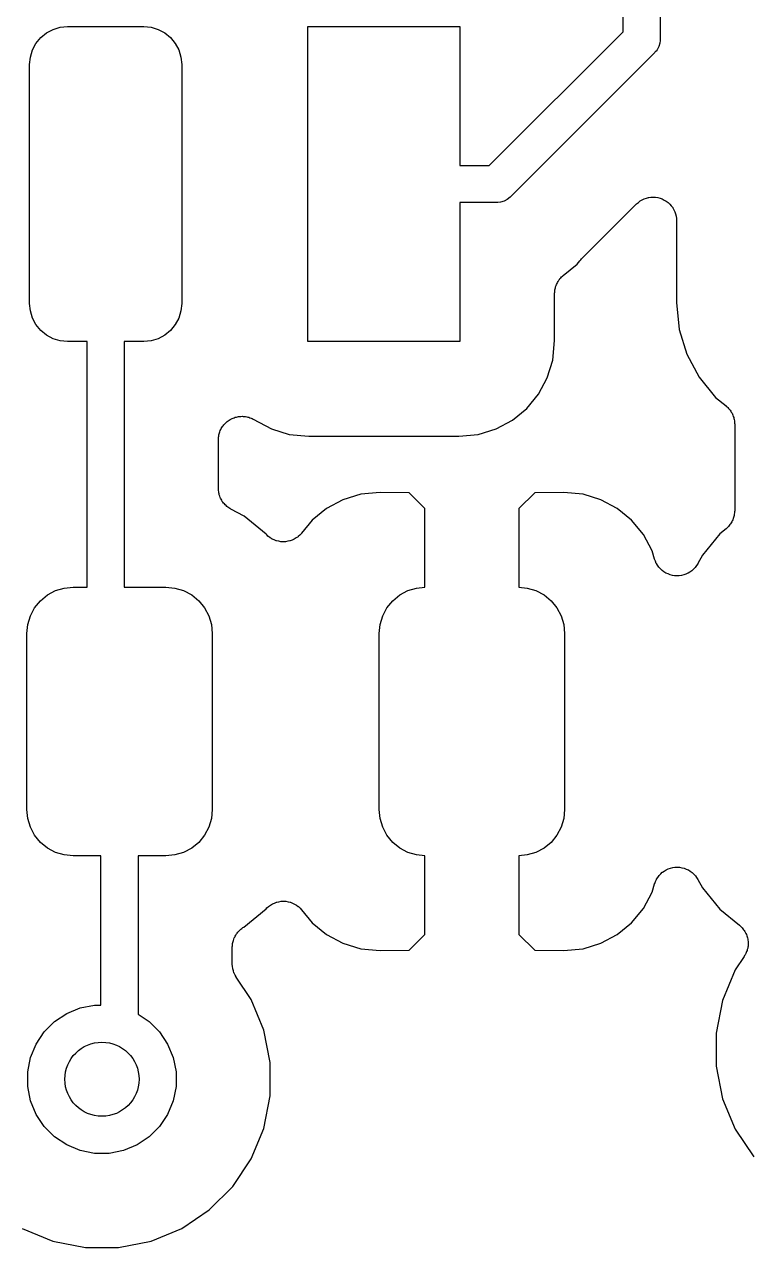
# Model space of a CAD drawing. Extents: x 2.15 to 10.02, y -5.18 to -1.32.
# Drawn here: x 2.5025 to 2.6566, y -2.1924 to -1.9326 of the extents above; entities that cross this region are included whole.
import ezdxf

# ---------------------------------------------------------------- set-up
doc = ezdxf.new("R2010")
doc.units = 0
doc.header["$MEASUREMENT"] = 0
doc.layers.add('BLACK', color=7, linetype='CONTINUOUS')

msp = doc.modelspace()

# ---------------------------------------------------------------- linework, layer by layer
at = {"layer": 'BLACK', "linetype": 'CONTINUOUS'}
for p, q in [((2.62953, -1.9342), (2.62953, -1.78563)), ((2.6374, -1.78706), (2.6374, -1.93563)), ((2.5049, -1.93666), (2.50591, -1.93543)), ((2.50591, -1.93543), (2.50713, -1.93443)), ((2.50713, -1.93443), (2.50853, -1.93369)), ((2.50853, -1.93369), (2.51004, -1.93323)), ((2.51004, -1.93323), (2.51161, -1.93307)), ((2.51161, -1.93307), (2.52776, -1.93307)), ((2.52776, -1.93307), (2.52933, -1.93323)), ((2.52933, -1.93323), (2.53084, -1.93369)), ((2.53084, -1.93369), (2.53224, -1.93443)), ((2.53224, -1.93443), (2.53346, -1.93543)), ((2.53346, -1.93543), (2.53447, -1.93666)), ((2.5626, -2), (2.5626, -1.93307)), ((2.5626, -1.93307), (2.59488, -1.93307)), ((2.59488, -1.93307), (2.59488, -1.9626)), ((2.60113, -1.9626), (2.62953, -1.9342)), ((2.5037, -1.93957), (2.50416, -1.93805)), ((2.50416, -1.93805), (2.5049, -1.93666)), ((2.53447, -1.93666), (2.53521, -1.93805)), ((2.53521, -1.93805), (2.53567, -1.93957)), ((2.63675, -1.93802), (2.63653, -1.9383)), ((2.63712, -1.93734), (2.63675, -1.93802)), ((2.63734, -1.9366), (2.63712, -1.93734)), ((2.6374, -1.93602), (2.63734, -1.9366)), ((2.6374, -1.93563), (2.63742, -1.93583)), ((2.63742, -1.93583), (2.6374, -1.93602)), ((2.6374, -1.93602), (2.6374, -1.93602)), ((2.50354, -1.94114), (2.5037, -1.93957)), ((2.53567, -1.93957), (2.53583, -1.94114)), ((2.63611, -1.93875), (2.60568, -1.96918)), ((2.63626, -1.93862), (2.63611, -1.93875)), ((2.63638, -1.93847), (2.63626, -1.93862)), ((2.63653, -1.9383), (2.63638, -1.93847)), ((2.63638, -1.93847), (2.63638, -1.93847)), ((2.50354, -1.99193), (2.50354, -1.94114)), ((2.53583, -1.94114), (2.53583, -1.99193)), ((2.59488, -1.9626), (2.60113, -1.9626)), ((2.60568, -1.96918), (2.60555, -1.96933)), ((2.60256, -1.97047), (2.59488, -1.97047)), ((2.59488, -1.97047), (2.59488, -2)), ((2.60276, -1.97049), (2.60256, -1.97047)), ((2.60295, -1.97047), (2.60276, -1.97049)), ((2.60353, -1.97042), (2.60295, -1.97047)), ((2.60295, -1.97047), (2.60295, -1.97047)), ((2.60427, -1.97019), (2.60353, -1.97042)), ((2.60495, -1.96982), (2.60427, -1.97019)), ((2.60555, -1.96933), (2.60495, -1.96982)), ((2.62069, -1.98246), (2.63237, -1.97078)), ((2.63237, -1.97078), (2.6324, -1.97074)), ((2.6324, -1.97074), (2.63242, -1.97073)), ((2.6324, -1.97074), (2.6324, -1.97074)), ((2.6324, -1.97074), (2.6324, -1.97074)), ((2.63242, -1.97073), (2.63279, -1.97043)), ((2.63279, -1.97043), (2.63316, -1.97013)), ((2.63316, -1.97013), (2.63317, -1.97012)), ((2.63317, -1.97012), (2.63318, -1.97012)), ((2.63318, -1.97012), (2.63361, -1.9699)), ((2.63361, -1.9699), (2.63403, -1.96968)), ((2.63403, -1.96968), (2.63404, -1.96967)), ((2.63404, -1.96967), (2.63405, -1.96967)), ((2.63405, -1.96967), (2.63451, -1.96953)), ((2.63451, -1.96953), (2.63497, -1.9694)), ((2.63497, -1.9694), (2.63497, -1.9694)), ((2.63497, -1.9694), (2.63498, -1.9694)), ((2.63498, -1.9694), (2.63546, -1.96936)), ((2.63546, -1.96936), (2.63594, -1.96931)), ((2.63594, -1.96931), (2.63595, -1.96931)), ((2.63595, -1.96931), (2.63596, -1.96931)), ((2.63596, -1.96931), (2.63644, -1.96936)), ((2.63644, -1.96936), (2.63691, -1.96941)), ((2.63691, -1.96941), (2.63692, -1.96942)), ((2.63692, -1.96942), (2.63693, -1.96942)), ((2.63693, -1.96942), (2.63739, -1.96956)), ((2.63739, -1.96956), (2.63784, -1.9697)), ((2.63784, -1.9697), (2.63785, -1.96971)), ((2.63785, -1.96971), (2.63786, -1.96971)), ((2.63786, -1.96971), (2.63828, -1.96994)), ((2.63828, -1.96994), (2.6387, -1.97017)), ((2.6387, -1.97017), (2.63871, -1.97017)), ((2.63871, -1.97017), (2.63871, -1.97018)), ((2.63871, -1.97018), (2.63908, -1.97048)), ((2.63908, -1.97048), (2.63945, -1.97079)), ((2.63945, -1.97079), (2.63946, -1.9708)), ((2.63946, -1.9708), (2.63946, -1.9708)), ((2.63946, -1.9708), (2.63977, -1.97118)), ((2.63977, -1.97118), (2.64007, -1.97154)), ((2.64007, -1.97154), (2.64007, -1.97155)), ((2.64007, -1.97155), (2.64008, -1.97156)), ((2.64008, -1.97156), (2.6403, -1.97199)), ((2.6403, -1.97199), (2.64053, -1.97241)), ((2.64053, -1.97241), (2.64053, -1.97241)), ((2.64053, -1.97241), (2.64053, -1.97242)), ((2.64053, -1.97242), (2.64067, -1.97289)), ((2.64067, -1.97289), (2.64081, -1.97334)), ((2.64081, -1.97334), (2.64081, -1.97335)), ((2.64081, -1.97335), (2.64081, -1.97336)), ((2.64081, -1.97336), (2.64086, -1.97384)), ((2.64086, -1.97384), (2.6409, -1.97431)), ((2.6409, -1.97431), (2.6409, -1.99168)), ((2.61683, -1.98595), (2.61976, -1.98354)), ((2.61976, -1.98354), (2.62036, -1.98282)), ((2.62036, -1.98282), (2.6204, -1.98277)), ((2.6204, -1.98277), (2.62055, -1.98262)), ((2.62055, -1.98262), (2.62069, -1.98246)), ((2.6156, -1.98745), (2.61575, -1.98723)), ((2.61575, -1.98723), (2.61588, -1.98699)), ((2.61588, -1.98699), (2.61602, -1.98682)), ((2.61602, -1.98682), (2.61614, -1.98664)), ((2.61614, -1.98664), (2.61633, -1.98645)), ((2.61633, -1.98645), (2.6165, -1.98624)), ((2.6165, -1.98624), (2.61668, -1.98611)), ((2.61668, -1.98611), (2.61683, -1.98595)), ((2.615, -1.98975), (2.61503, -1.98953)), ((2.615, -1.98982), (2.615, -1.98975)), ((2.615, -1.99975), (2.615, -1.98982)), ((2.61503, -1.98931), (2.61508, -1.98904)), ((2.61503, -1.98953), (2.61503, -1.98931)), ((2.61508, -1.98904), (2.61511, -1.98878)), ((2.61511, -1.98878), (2.61518, -1.98857)), ((2.61518, -1.98857), (2.61522, -1.98835)), ((2.61522, -1.98835), (2.61533, -1.9881)), ((2.61533, -1.9881), (2.61541, -1.98785)), ((2.61541, -1.98785), (2.61551, -1.98765)), ((2.61551, -1.98765), (2.6156, -1.98745)), ((2.5037, -1.9935), (2.50354, -1.99193)), ((2.53583, -1.99193), (2.53567, -1.9935)), ((2.6409, -1.99168), (2.64147, -1.99742)), ((2.50416, -1.99502), (2.5037, -1.9935)), ((2.5049, -1.99641), (2.50416, -1.99502)), ((2.53521, -1.99502), (2.53447, -1.99641)), ((2.53567, -1.9935), (2.53521, -1.99502)), ((2.50591, -1.99764), (2.5049, -1.99641)), ((2.50713, -1.99864), (2.50591, -1.99764)), ((2.53346, -1.99764), (2.53224, -1.99864)), ((2.53447, -1.99641), (2.53346, -1.99764)), ((2.64147, -1.99742), (2.64307, -2.00271)), ((2.50853, -1.99939), (2.50713, -1.99864)), ((2.51004, -1.99984), (2.50853, -1.99939)), ((2.51161, -2), (2.51004, -1.99984)), ((2.51575, -2), (2.51161, -2)), ((2.51575, -2.05217), (2.51575, -2)), ((2.52776, -2), (2.52362, -2)), ((2.52362, -2), (2.52362, -2.05217)), ((2.52933, -1.99984), (2.52776, -2)), ((2.53084, -1.99939), (2.52933, -1.99984)), ((2.53224, -1.99864), (2.53084, -1.99939)), ((2.59488, -2), (2.5626, -2)), ((2.61459, -2.00392), (2.615, -1.99975)), ((2.64307, -2.00271), (2.64567, -2.00758)), ((2.61345, -2.00769), (2.61459, -2.00392)), ((2.61159, -2.01117), (2.61345, -2.00769)), ((2.64567, -2.00758), (2.64918, -2.01185)), ((2.60909, -2.01421), (2.61159, -2.01117)), ((2.64918, -2.01185), (2.6514, -2.01367)), ((2.54744, -2.01603), (2.54769, -2.01596)), ((2.54769, -2.01596), (2.54792, -2.01594)), ((2.54792, -2.01594), (2.54815, -2.01589)), ((2.54815, -2.01589), (2.5484, -2.01589)), ((2.5484, -2.01589), (2.54866, -2.01587)), ((2.54866, -2.01587), (2.54889, -2.0159)), ((2.54889, -2.0159), (2.54912, -2.0159)), ((2.54912, -2.0159), (2.54937, -2.01595)), ((2.54937, -2.01595), (2.54963, -2.01597)), ((2.54963, -2.01597), (2.54985, -2.01604)), ((2.60605, -2.01671), (2.60909, -2.01421)), ((2.6514, -2.01367), (2.65145, -2.01372)), ((2.65145, -2.01372), (2.65161, -2.01387)), ((2.65161, -2.01387), (2.65178, -2.01401)), ((2.65178, -2.01401), (2.65195, -2.01422)), ((2.65195, -2.01422), (2.65213, -2.01442)), ((2.65213, -2.01442), (2.65225, -2.0146)), ((2.65225, -2.0146), (2.65239, -2.01477)), ((2.65239, -2.01477), (2.65252, -2.01501)), ((2.65252, -2.01501), (2.65267, -2.01523)), ((2.65267, -2.01523), (2.65275, -2.01544)), ((2.65275, -2.01544), (2.65285, -2.01563)), ((2.65285, -2.01563), (2.65293, -2.01589)), ((2.65293, -2.01589), (2.65303, -2.01614)), ((2.54414, -2.0187), (2.54423, -2.01848)), ((2.54423, -2.01848), (2.54437, -2.01827)), ((2.54437, -2.01827), (2.5445, -2.01805)), ((2.5445, -2.01805), (2.54465, -2.01787)), ((2.54465, -2.01787), (2.54478, -2.01767)), ((2.54478, -2.01767), (2.54496, -2.01749)), ((2.54496, -2.01749), (2.54512, -2.0173)), ((2.54512, -2.0173), (2.54531, -2.01715)), ((2.54531, -2.01715), (2.54547, -2.01699)), ((2.54547, -2.01699), (2.54569, -2.01685)), ((2.54569, -2.01685), (2.54588, -2.01669)), ((2.54588, -2.01669), (2.54609, -2.01658)), ((2.54609, -2.01658), (2.54629, -2.01645)), ((2.54629, -2.01645), (2.54652, -2.01635)), ((2.54652, -2.01635), (2.54675, -2.01624)), ((2.54675, -2.01624), (2.54697, -2.01617)), ((2.54697, -2.01617), (2.54719, -2.01608)), ((2.54719, -2.01608), (2.54744, -2.01603)), ((2.54985, -2.01604), (2.55008, -2.01609)), ((2.55008, -2.01609), (2.55032, -2.01619)), ((2.55032, -2.01619), (2.55056, -2.01626)), ((2.55056, -2.01626), (2.55077, -2.01637)), ((2.55077, -2.01637), (2.55098, -2.01646)), ((2.55098, -2.01646), (2.55102, -2.01649)), ((2.55102, -2.01649), (2.55491, -2.01857)), ((2.55491, -2.01857), (2.55868, -2.01971)), ((2.5988, -2.01971), (2.60257, -2.01857)), ((2.60257, -2.01857), (2.60605, -2.01671)), ((2.65303, -2.01614), (2.65307, -2.01636)), ((2.65307, -2.01636), (2.65313, -2.01657)), ((2.65313, -2.01657), (2.65316, -2.01683)), ((2.65316, -2.01683), (2.65321, -2.0171)), ((2.65321, -2.0171), (2.65321, -2.01732)), ((2.65321, -2.01732), (2.65323, -2.01754)), ((2.65323, -2.01754), (2.65323, -2.0359)), ((2.54362, -2.0208), (2.54365, -2.02057)), ((2.54362, -2.02087), (2.54362, -2.0208)), ((2.54362, -2.03118), (2.54362, -2.02087)), ((2.54365, -2.02033), (2.5437, -2.02008)), ((2.54365, -2.02057), (2.54365, -2.02033)), ((2.5437, -2.02008), (2.54373, -2.01983)), ((2.54373, -2.01983), (2.5438, -2.01961)), ((2.5438, -2.01961), (2.54385, -2.01938)), ((2.54385, -2.01938), (2.54395, -2.01914)), ((2.54395, -2.01914), (2.54403, -2.0189)), ((2.54403, -2.0189), (2.54414, -2.0187)), ((2.55868, -2.01971), (2.56284, -2.02012)), ((2.56284, -2.02012), (2.59464, -2.02012)), ((2.59464, -2.02012), (2.5988, -2.01971)), ((2.54364, -2.0314), (2.54362, -2.03118)), ((2.54364, -2.03162), (2.54364, -2.0314)), ((2.54369, -2.03189), (2.54364, -2.03162)), ((2.54372, -2.03215), (2.54369, -2.03189)), ((2.54378, -2.03237), (2.54372, -2.03215)), ((2.54382, -2.03258), (2.54378, -2.03237)), ((2.54392, -2.03283), (2.54382, -2.03258)), ((2.544, -2.03309), (2.54392, -2.03283)), ((2.5441, -2.03328), (2.544, -2.03309)), ((2.54419, -2.03349), (2.5441, -2.03328)), ((2.54433, -2.03371), (2.54419, -2.03349)), ((2.54446, -2.03395), (2.54433, -2.03371)), ((2.5446, -2.03412), (2.54446, -2.03395)), ((2.54472, -2.03431), (2.5446, -2.03412)), ((2.57007, -2.0336), (2.56659, -2.03546)), ((2.57383, -2.03245), (2.57007, -2.0336)), ((2.57797, -2.03205), (2.57383, -2.03245)), ((2.58409, -2.03214), (2.57797, -2.03205)), ((2.58744, -2.03549), (2.58409, -2.03214)), ((2.61079, -2.03214), (2.60744, -2.03549)), ((2.61692, -2.03205), (2.61079, -2.03214)), ((2.62105, -2.03245), (2.61692, -2.03205)), ((2.62482, -2.0336), (2.62105, -2.03245)), ((2.62829, -2.03546), (2.62482, -2.0336)), ((2.54491, -2.0345), (2.54472, -2.03431)), ((2.54507, -2.03471), (2.54491, -2.0345)), ((2.54524, -2.03485), (2.54507, -2.03471)), ((2.5454, -2.03501), (2.54524, -2.03485)), ((2.54562, -2.03516), (2.5454, -2.03501)), ((2.54583, -2.03533), (2.54562, -2.03516)), ((2.54602, -2.03543), (2.54583, -2.03533)), ((2.5462, -2.03556), (2.54602, -2.03543)), ((2.54627, -2.03559), (2.5462, -2.03556)), ((2.54911, -2.03711), (2.54627, -2.03559)), ((2.56659, -2.03546), (2.56355, -2.03795)), ((2.58744, -2.05218), (2.58744, -2.03549)), ((2.60744, -2.03549), (2.60744, -2.05218)), ((2.63134, -2.03795), (2.62829, -2.03546)), ((2.65315, -2.03667), (2.65312, -2.03694)), ((2.6532, -2.0364), (2.65315, -2.03667)), ((2.65323, -2.03597), (2.6532, -2.03619)), ((2.6532, -2.03619), (2.6532, -2.0364)), ((2.65323, -2.0359), (2.65323, -2.03597)), ((2.55377, -2.04094), (2.54911, -2.03711)), ((2.56355, -2.03795), (2.56128, -2.04072)), ((2.63384, -2.041), (2.63134, -2.03795)), ((2.6519, -2.03926), (2.65173, -2.03947)), ((2.65209, -2.03907), (2.6519, -2.03926)), ((2.65221, -2.03889), (2.65209, -2.03907)), ((2.65235, -2.03872), (2.65221, -2.03889)), ((2.65248, -2.03849), (2.65235, -2.03872)), ((2.65263, -2.03826), (2.65248, -2.03849)), ((2.65272, -2.03806), (2.65263, -2.03826)), ((2.65282, -2.03787), (2.65272, -2.03806)), ((2.65291, -2.03761), (2.65282, -2.03787)), ((2.65301, -2.03736), (2.65291, -2.03761)), ((2.65305, -2.03715), (2.65301, -2.03736)), ((2.65312, -2.03694), (2.65305, -2.03715)), ((2.55388, -2.04105), (2.55377, -2.04094)), ((2.55422, -2.04139), (2.55388, -2.04105)), ((2.55423, -2.04139), (2.55422, -2.04139)), ((2.55424, -2.04141), (2.55423, -2.04139)), ((2.55463, -2.04167), (2.55424, -2.04141)), ((2.55502, -2.04193), (2.55463, -2.04167)), ((2.55504, -2.04194), (2.55502, -2.04193)), ((2.55505, -2.04195), (2.55504, -2.04194)), ((2.55549, -2.04213), (2.55505, -2.04195)), ((2.55972, -2.04198), (2.55928, -2.04216)), ((2.55973, -2.04197), (2.55972, -2.04198)), ((2.55974, -2.04197), (2.55973, -2.04197)), ((2.56014, -2.04171), (2.55974, -2.04197)), ((2.56054, -2.04145), (2.56014, -2.04171)), ((2.56055, -2.04144), (2.56054, -2.04145)), ((2.56056, -2.04143), (2.56055, -2.04144)), ((2.5609, -2.0411), (2.56056, -2.04143)), ((2.56124, -2.04077), (2.5609, -2.0411)), ((2.56125, -2.04075), (2.56124, -2.04077)), ((2.56126, -2.04074), (2.56125, -2.04075)), ((2.56125, -2.04075), (2.56125, -2.04075)), ((2.56128, -2.04072), (2.56126, -2.04074)), ((2.63569, -2.04447), (2.63384, -2.041)), ((2.65009, -2.04084), (2.64637, -2.04537)), ((2.6514, -2.03976), (2.65009, -2.04084)), ((2.65156, -2.03961), (2.6514, -2.03976)), ((2.65173, -2.03947), (2.65156, -2.03961)), ((2.55592, -2.04231), (2.55549, -2.04213)), ((2.55594, -2.04232), (2.55592, -2.04231)), ((2.55595, -2.04232), (2.55594, -2.04232)), ((2.55642, -2.04242), (2.55595, -2.04232)), ((2.55688, -2.04251), (2.55642, -2.04242)), ((2.55689, -2.04251), (2.55688, -2.04251)), ((2.55691, -2.04252), (2.55689, -2.04251)), ((2.55738, -2.04252), (2.55691, -2.04252)), ((2.55785, -2.04252), (2.55738, -2.04252)), ((2.55787, -2.04252), (2.55785, -2.04252)), ((2.55788, -2.04252), (2.55787, -2.04252)), ((2.55835, -2.04243), (2.55788, -2.04252)), ((2.55881, -2.04234), (2.55835, -2.04243)), ((2.55883, -2.04234), (2.55881, -2.04234)), ((2.55884, -2.04234), (2.55883, -2.04234)), ((2.55928, -2.04216), (2.55884, -2.04234)), ((2.63623, -2.04624), (2.63569, -2.04447)), ((2.63641, -2.04668), (2.63623, -2.04624)), ((2.63659, -2.04712), (2.63641, -2.04668)), ((2.6366, -2.04713), (2.63659, -2.04712)), ((2.6366, -2.04714), (2.6366, -2.04713)), ((2.63686, -2.04753), (2.6366, -2.04714)), ((2.64542, -2.04714), (2.6454, -2.04719)), ((2.64637, -2.04537), (2.64542, -2.04714)), ((2.63713, -2.04794), (2.63686, -2.04753)), ((2.63714, -2.04794), (2.63713, -2.04794)), ((2.63714, -2.04795), (2.63714, -2.04794)), ((2.63748, -2.04829), (2.63714, -2.04795)), ((2.63782, -2.04863), (2.63748, -2.04829)), ((2.63782, -2.04864), (2.63782, -2.04863)), ((2.63783, -2.04864), (2.63782, -2.04864)), ((2.63822, -2.04891), (2.63783, -2.04864)), ((2.63862, -2.04918), (2.63822, -2.04891)), ((2.63863, -2.04918), (2.63862, -2.04918)), ((2.63864, -2.04919), (2.63863, -2.04918)), ((2.63908, -2.04937), (2.63864, -2.04919)), ((2.63952, -2.04956), (2.63908, -2.04937)), ((2.63953, -2.04956), (2.63952, -2.04956)), ((2.63954, -2.04956), (2.63953, -2.04956)), ((2.64002, -2.04966), (2.63954, -2.04956)), ((2.64048, -2.04976), (2.64002, -2.04966)), ((2.64049, -2.04976), (2.64048, -2.04976)), ((2.6405, -2.04976), (2.64049, -2.04976)), ((2.64098, -2.04976), (2.6405, -2.04976)), ((2.64145, -2.04977), (2.64098, -2.04976)), ((2.64146, -2.04976), (2.64145, -2.04977)), ((2.64147, -2.04976), (2.64146, -2.04976)), ((2.64194, -2.04967), (2.64147, -2.04976)), ((2.64241, -2.04958), (2.64194, -2.04967)), ((2.64242, -2.04958), (2.64241, -2.04958)), ((2.64243, -2.04958), (2.64242, -2.04958)), ((2.64287, -2.0494), (2.64243, -2.04958)), ((2.64332, -2.04922), (2.64287, -2.0494)), ((2.64333, -2.04922), (2.64332, -2.04922)), ((2.64373, -2.04895), (2.64333, -2.04921)), ((2.64333, -2.04921), (2.64333, -2.04922)), ((2.64414, -2.04869), (2.64373, -2.04895)), ((2.64415, -2.04868), (2.64414, -2.04868)), ((2.64414, -2.04868), (2.64414, -2.04869)), ((2.64449, -2.04834), (2.64415, -2.04868)), ((2.64484, -2.04801), (2.64449, -2.04834)), ((2.64485, -2.04799), (2.64484, -2.048)), ((2.64484, -2.048), (2.64484, -2.04801)), ((2.64511, -2.0476), (2.64485, -2.04799)), ((2.64539, -2.0472), (2.64511, -2.0476)), ((2.6454, -2.04719), (2.64539, -2.0472)), ((2.6454, -2.04719), (2.6454, -2.04719)), ((2.6454, -2.04719), (2.6454, -2.04719)), ((2.50903, -2.05291), (2.51088, -2.05235)), ((2.51088, -2.05235), (2.5128, -2.05217)), ((2.5128, -2.05217), (2.51575, -2.05217)), ((2.52362, -2.05217), (2.53248, -2.05217)), ((2.53248, -2.05217), (2.5344, -2.05235)), ((2.5344, -2.05235), (2.53625, -2.05291)), ((2.58383, -2.05291), (2.58568, -2.05235)), ((2.58568, -2.05235), (2.58744, -2.05218)), ((2.60744, -2.05218), (2.6092, -2.05235)), ((2.6092, -2.05235), (2.61105, -2.05291)), ((2.50584, -2.05505), (2.50733, -2.05382)), ((2.50733, -2.05382), (2.50903, -2.05291)), ((2.53625, -2.05291), (2.53795, -2.05382)), ((2.53795, -2.05382), (2.53944, -2.05505)), ((2.58064, -2.05505), (2.58213, -2.05382)), ((2.58213, -2.05382), (2.58383, -2.05291)), ((2.61105, -2.05291), (2.61275, -2.05382)), ((2.61275, -2.05382), (2.61424, -2.05505)), ((2.5037, -2.05824), (2.50461, -2.05654)), ((2.50461, -2.05654), (2.50584, -2.05505)), ((2.53944, -2.05505), (2.54066, -2.05654)), ((2.54066, -2.05654), (2.54157, -2.05824)), ((2.57851, -2.05824), (2.57941, -2.05654)), ((2.57941, -2.05654), (2.58064, -2.05505)), ((2.61424, -2.05505), (2.61547, -2.05654)), ((2.61547, -2.05654), (2.61638, -2.05824)), ((2.50295, -2.06201), (2.50314, -2.06009)), ((2.50314, -2.06009), (2.5037, -2.05824)), ((2.54157, -2.05824), (2.54213, -2.06009)), ((2.54213, -2.06009), (2.54232, -2.06201)), ((2.57776, -2.06201), (2.57795, -2.06009)), ((2.57795, -2.06009), (2.57851, -2.05824)), ((2.61638, -2.05824), (2.61694, -2.06009)), ((2.61694, -2.06009), (2.61713, -2.06201)), ((2.50295, -2.09941), (2.50295, -2.06201)), ((2.54232, -2.06201), (2.54232, -2.09941)), ((2.57776, -2.09941), (2.57776, -2.06201)), ((2.61713, -2.06201), (2.61713, -2.09941)), ((2.50314, -2.10133), (2.50295, -2.09941)), ((2.5037, -2.10318), (2.50314, -2.10133)), ((2.54213, -2.10133), (2.54157, -2.10318)), ((2.54232, -2.09941), (2.54213, -2.10133)), ((2.57795, -2.10133), (2.57776, -2.09941)), ((2.57851, -2.10318), (2.57795, -2.10133)), ((2.61694, -2.10133), (2.61638, -2.10318)), ((2.61713, -2.09941), (2.61694, -2.10133)), ((2.50461, -2.10488), (2.5037, -2.10318)), ((2.54157, -2.10318), (2.54066, -2.10488)), ((2.57941, -2.10488), (2.57851, -2.10318)), ((2.61638, -2.10318), (2.61547, -2.10488)), ((2.50584, -2.10637), (2.50461, -2.10488)), ((2.50733, -2.10759), (2.50584, -2.10637)), ((2.53944, -2.10637), (2.53795, -2.10759)), ((2.54066, -2.10488), (2.53944, -2.10637)), ((2.58064, -2.10637), (2.57941, -2.10488)), ((2.58213, -2.10759), (2.58064, -2.10637)), ((2.61424, -2.10637), (2.61275, -2.10759)), ((2.61547, -2.10488), (2.61424, -2.10637)), ((2.50903, -2.1085), (2.50733, -2.10759)), ((2.51088, -2.10906), (2.50903, -2.1085)), ((2.5128, -2.10925), (2.51088, -2.10906)), ((2.5187, -2.10925), (2.5128, -2.10925)), ((2.5187, -2.14094), (2.5187, -2.10925)), ((2.53248, -2.10925), (2.52657, -2.10925)), ((2.52657, -2.10925), (2.52657, -2.14288)), ((2.5344, -2.10906), (2.53248, -2.10925)), ((2.53625, -2.1085), (2.5344, -2.10906)), ((2.53795, -2.10759), (2.53625, -2.1085)), ((2.58383, -2.1085), (2.58213, -2.10759)), ((2.58568, -2.10906), (2.58383, -2.1085)), ((2.58744, -2.10924), (2.58568, -2.10906)), ((2.58744, -2.12593), (2.58744, -2.10924)), ((2.6092, -2.10906), (2.60744, -2.10924)), ((2.60744, -2.10924), (2.60744, -2.12593)), ((2.61105, -2.1085), (2.6092, -2.10906)), ((2.61275, -2.10759), (2.61105, -2.1085)), ((2.6387, -2.1122), (2.63914, -2.11202)), ((2.63914, -2.11202), (2.63959, -2.11184)), ((2.63959, -2.11184), (2.6396, -2.11184)), ((2.6396, -2.11184), (2.63961, -2.11183)), ((2.63961, -2.11183), (2.64007, -2.11175)), ((2.64007, -2.11175), (2.64055, -2.11165)), ((2.64055, -2.11165), (2.64056, -2.11165)), ((2.64056, -2.11165), (2.64057, -2.11165)), ((2.64057, -2.11165), (2.64104, -2.11166)), ((2.64104, -2.11166), (2.64152, -2.11166)), ((2.64152, -2.11166), (2.64153, -2.11166)), ((2.64153, -2.11166), (2.64154, -2.11166)), ((2.64154, -2.11166), (2.64201, -2.11176)), ((2.64201, -2.11176), (2.64248, -2.11185)), ((2.64248, -2.11185), (2.64249, -2.11186)), ((2.64249, -2.11186), (2.6425, -2.11186)), ((2.6425, -2.11186), (2.64294, -2.11204)), ((2.64294, -2.11204), (2.64338, -2.11223)), ((2.63625, -2.11511), (2.63644, -2.11467)), ((2.63644, -2.11467), (2.63663, -2.11423)), ((2.63663, -2.11422), (2.63691, -2.11382)), ((2.63663, -2.11423), (2.63663, -2.11422)), ((2.63663, -2.11423), (2.63663, -2.11423)), ((2.63691, -2.11382), (2.63717, -2.11343)), ((2.63717, -2.11343), (2.63718, -2.11342)), ((2.63718, -2.11342), (2.63719, -2.11341)), ((2.63719, -2.11341), (2.63753, -2.11308)), ((2.63753, -2.11308), (2.63787, -2.11274)), ((2.63787, -2.11274), (2.63788, -2.11274)), ((2.63788, -2.11273), (2.63828, -2.11247)), ((2.63788, -2.11274), (2.63788, -2.11273)), ((2.63828, -2.11247), (2.63869, -2.11221)), ((2.63869, -2.11221), (2.63869, -2.1122)), ((2.63869, -2.1122), (2.6387, -2.1122)), ((2.64338, -2.11223), (2.64339, -2.11223)), ((2.64339, -2.11223), (2.6434, -2.11224)), ((2.6434, -2.11224), (2.64379, -2.11251)), ((2.64379, -2.11251), (2.64419, -2.11277)), ((2.64419, -2.11277), (2.6442, -2.11278)), ((2.6442, -2.11278), (2.6442, -2.11278)), ((2.6442, -2.11278), (2.64454, -2.11313)), ((2.64454, -2.11313), (2.64488, -2.11346)), ((2.64488, -2.11346), (2.64488, -2.11347)), ((2.64488, -2.11347), (2.64489, -2.11348)), ((2.64489, -2.11348), (2.64515, -2.11387)), ((2.64515, -2.11387), (2.64542, -2.11428)), ((2.64542, -2.11428), (2.64637, -2.11604)), ((2.63384, -2.12042), (2.63569, -2.11694)), ((2.63569, -2.11694), (2.63623, -2.11518)), ((2.63623, -2.11518), (2.63624, -2.11513)), ((2.63624, -2.11513), (2.63625, -2.11511)), ((2.63624, -2.11513), (2.63624, -2.11513)), ((2.63624, -2.11513), (2.63624, -2.11513)), ((2.64637, -2.11604), (2.65009, -2.12058)), ((2.55429, -2.11997), (2.55469, -2.11971)), ((2.55469, -2.11971), (2.55509, -2.11945)), ((2.55509, -2.11945), (2.5551, -2.11944)), ((2.5551, -2.11944), (2.55511, -2.11944)), ((2.55511, -2.11944), (2.55555, -2.11926)), ((2.55555, -2.11926), (2.55599, -2.11908)), ((2.55599, -2.11908), (2.556, -2.11908)), ((2.556, -2.11908), (2.55602, -2.11907)), ((2.55602, -2.11907), (2.55648, -2.11899)), ((2.55648, -2.11899), (2.55695, -2.1189)), ((2.55695, -2.1189), (2.55696, -2.1189)), ((2.55696, -2.1189), (2.55698, -2.11889)), ((2.55698, -2.11889), (2.55745, -2.1189)), ((2.55745, -2.1189), (2.55792, -2.1189)), ((2.55792, -2.1189), (2.55794, -2.1189)), ((2.55794, -2.1189), (2.55795, -2.1189)), ((2.55795, -2.1189), (2.55841, -2.119)), ((2.55841, -2.119), (2.55888, -2.11909)), ((2.55888, -2.11909), (2.55889, -2.1191)), ((2.55889, -2.1191), (2.55891, -2.1191)), ((2.55891, -2.1191), (2.55934, -2.11929)), ((2.55934, -2.11929), (2.55978, -2.11947)), ((2.55978, -2.11947), (2.55979, -2.11948)), ((2.55979, -2.11948), (2.55981, -2.11948)), ((2.55981, -2.11948), (2.5602, -2.11975)), ((2.5602, -2.11975), (2.56059, -2.12001)), ((2.54903, -2.12437), (2.55375, -2.1205)), ((2.55375, -2.1205), (2.55394, -2.12031)), ((2.55394, -2.12031), (2.55427, -2.11999)), ((2.55427, -2.11999), (2.55428, -2.11998)), ((2.55428, -2.11998), (2.55429, -2.11997)), ((2.56059, -2.12001), (2.5606, -2.12002)), ((2.5606, -2.12002), (2.56061, -2.12003)), ((2.56061, -2.12003), (2.56095, -2.12037)), ((2.56095, -2.12037), (2.56128, -2.1207)), ((2.56128, -2.1207), (2.56355, -2.12346)), ((2.63134, -2.12346), (2.63384, -2.12042)), ((2.65009, -2.12058), (2.65426, -2.124)), ((2.5479, -2.12529), (2.54808, -2.12508)), ((2.54808, -2.12508), (2.54825, -2.12495)), ((2.54825, -2.12495), (2.54841, -2.12479)), ((2.54841, -2.12479), (2.54863, -2.12464)), ((2.54863, -2.12464), (2.54884, -2.12447)), ((2.54884, -2.12447), (2.54903, -2.12437)), ((2.56355, -2.12346), (2.56659, -2.12596)), ((2.62829, -2.12596), (2.63134, -2.12346)), ((2.65426, -2.124), (2.65431, -2.12404)), ((2.65431, -2.12404), (2.65447, -2.12421)), ((2.65447, -2.12421), (2.65464, -2.12435)), ((2.65464, -2.12435), (2.65481, -2.12456)), ((2.65481, -2.12456), (2.65499, -2.12474)), ((2.65499, -2.12474), (2.65511, -2.12493)), ((2.65511, -2.12493), (2.65526, -2.12511)), ((2.65526, -2.12511), (2.65538, -2.12534)), ((2.54665, -2.12788), (2.54668, -2.12762)), ((2.54668, -2.12762), (2.54675, -2.12741)), ((2.54675, -2.12741), (2.5468, -2.12719)), ((2.5468, -2.12719), (2.5469, -2.12694)), ((2.5469, -2.12694), (2.54698, -2.12669)), ((2.54698, -2.12669), (2.54709, -2.12649)), ((2.54709, -2.12649), (2.54717, -2.12629)), ((2.54717, -2.12629), (2.54732, -2.12607)), ((2.54732, -2.12607), (2.54745, -2.12583)), ((2.54745, -2.12583), (2.54759, -2.12566)), ((2.54759, -2.12566), (2.54772, -2.12548)), ((2.54772, -2.12548), (2.5479, -2.12529)), ((2.56659, -2.12596), (2.57007, -2.12782)), ((2.58409, -2.12928), (2.58744, -2.12593)), ((2.60744, -2.12593), (2.61079, -2.12928)), ((2.62482, -2.12782), (2.62829, -2.12596)), ((2.65538, -2.12534), (2.65552, -2.12556)), ((2.65552, -2.12556), (2.65561, -2.12577)), ((2.65561, -2.12577), (2.65571, -2.12597)), ((2.65571, -2.12597), (2.65579, -2.12622)), ((2.65579, -2.12622), (2.65589, -2.12647)), ((2.65589, -2.12647), (2.65593, -2.12669)), ((2.65593, -2.12669), (2.65599, -2.12691)), ((2.65599, -2.12691), (2.65602, -2.12717)), ((2.65602, -2.12717), (2.65607, -2.12743)), ((2.65607, -2.12743), (2.65606, -2.12765)), ((2.65606, -2.12765), (2.65609, -2.12788)), ((2.54657, -2.12866), (2.54658, -2.12859)), ((2.54657, -2.13225), (2.54657, -2.12866)), ((2.54658, -2.12859), (2.5466, -2.12837)), ((2.5466, -2.12814), (2.54665, -2.12788)), ((2.5466, -2.12837), (2.5466, -2.12814)), ((2.57007, -2.12782), (2.57383, -2.12896)), ((2.57383, -2.12896), (2.57797, -2.12937)), ((2.57797, -2.12937), (2.58409, -2.12928)), ((2.61079, -2.12928), (2.61692, -2.12937)), ((2.61692, -2.12937), (2.62105, -2.12896)), ((2.62105, -2.12896), (2.62482, -2.12782)), ((2.65548, -2.13026), (2.65535, -2.13044)), ((2.65558, -2.13001), (2.65548, -2.13026)), ((2.6557, -2.12978), (2.65558, -2.13001)), ((2.65577, -2.12957), (2.6557, -2.12978)), ((2.65586, -2.12936), (2.65577, -2.12957)), ((2.65591, -2.1291), (2.65586, -2.12936)), ((2.65599, -2.12885), (2.65591, -2.1291)), ((2.65601, -2.12862), (2.65599, -2.12885)), ((2.65606, -2.1284), (2.65601, -2.12862)), ((2.65609, -2.12788), (2.65606, -2.12814)), ((2.65606, -2.12814), (2.65606, -2.1284)), ((2.54662, -2.13271), (2.54657, -2.13225)), ((2.54666, -2.13317), (2.54662, -2.13271)), ((2.65524, -2.13064), (2.65336, -2.13346)), ((2.65535, -2.13044), (2.65524, -2.13064)), ((2.54667, -2.1332), (2.54666, -2.13317)), ((2.54667, -2.13322), (2.54667, -2.1332)), ((2.5468, -2.13366), (2.54667, -2.13322)), ((2.54693, -2.13411), (2.5468, -2.13366)), ((2.54694, -2.13413), (2.54693, -2.13411)), ((2.54695, -2.13416), (2.54694, -2.13413)), ((2.54717, -2.13456), (2.54695, -2.13416)), ((2.54738, -2.13497), (2.54717, -2.13456)), ((2.54741, -2.13502), (2.54738, -2.13497)), ((2.54742, -2.13503), (2.54741, -2.13502)), ((2.54741, -2.13502), (2.54741, -2.13502)), ((2.54741, -2.13502), (2.54741, -2.13502)), ((2.55058, -2.13976), (2.54742, -2.13503)), ((2.65336, -2.13346), (2.65067, -2.13997)), ((2.55327, -2.14627), (2.55058, -2.13976)), ((2.65067, -2.13997), (2.64929, -2.14687)), ((2.50886, -2.14446), (2.51144, -2.14274)), ((2.51144, -2.14274), (2.5143, -2.14155)), ((2.5143, -2.14155), (2.51735, -2.14094)), ((2.51735, -2.14094), (2.5187, -2.14094)), ((2.52657, -2.14288), (2.52894, -2.14446)), ((2.50667, -2.14665), (2.50886, -2.14446)), ((2.52894, -2.14446), (2.53113, -2.14665)), ((2.50494, -2.14923), (2.50667, -2.14665)), ((2.53113, -2.14665), (2.53285, -2.14923)), ((2.55465, -2.15317), (2.55327, -2.14627)), ((2.64929, -2.14687), (2.64929, -2.15391)), ((2.50375, -2.1521), (2.50494, -2.14923)), ((2.53285, -2.14923), (2.53404, -2.1521)), ((2.50315, -2.15514), (2.50375, -2.1521)), ((2.53404, -2.1521), (2.53465, -2.15514)), ((2.55465, -2.16021), (2.55465, -2.15317)), ((2.50315, -2.15824), (2.50315, -2.15514)), ((2.53465, -2.15514), (2.53465, -2.15824)), ((2.64929, -2.15391), (2.65067, -2.16082)), ((2.50375, -2.16129), (2.50315, -2.15824)), ((2.53465, -2.15824), (2.53404, -2.16129)), ((2.50494, -2.16415), (2.50375, -2.16129)), ((2.53404, -2.16129), (2.53285, -2.16415)), ((2.55327, -2.16712), (2.55465, -2.16021)), ((2.65067, -2.16082), (2.65336, -2.16733)), ((2.50667, -2.16673), (2.50494, -2.16415)), ((2.53285, -2.16415), (2.53113, -2.16673)), ((2.50886, -2.16893), (2.50667, -2.16673)), ((2.51144, -2.17065), (2.50886, -2.16893)), ((2.52894, -2.16893), (2.52636, -2.17065)), ((2.53113, -2.16673), (2.52894, -2.16893)), ((2.55058, -2.17363), (2.55327, -2.16712)), ((2.65336, -2.16733), (2.65727, -2.17318)), ((2.5143, -2.17184), (2.51144, -2.17065)), ((2.51735, -2.17244), (2.5143, -2.17184)), ((2.52349, -2.17184), (2.52045, -2.17244)), ((2.52636, -2.17065), (2.52349, -2.17184)), ((2.52045, -2.17244), (2.51735, -2.17244)), ((2.54666, -2.17948), (2.55058, -2.17363)), ((2.54169, -2.18446), (2.54666, -2.17948)), ((2.53583, -2.18837), (2.54169, -2.18446)), ((2.50196, -2.18837), (2.50847, -2.19107)), ((2.52932, -2.19107), (2.53583, -2.18837)), ((2.50847, -2.19107), (2.51538, -2.19244)), ((2.51538, -2.19244), (2.52242, -2.19244)), ((2.52242, -2.19244), (2.52932, -2.19107))]:
    msp.add_line(p, q, dxfattribs=at)
at = {"layer": 'BLACK'}
msp.add_circle((2.5189, -2.15669), 0.00787, dxfattribs=at)

doc.saveas('drawing.dxf')
